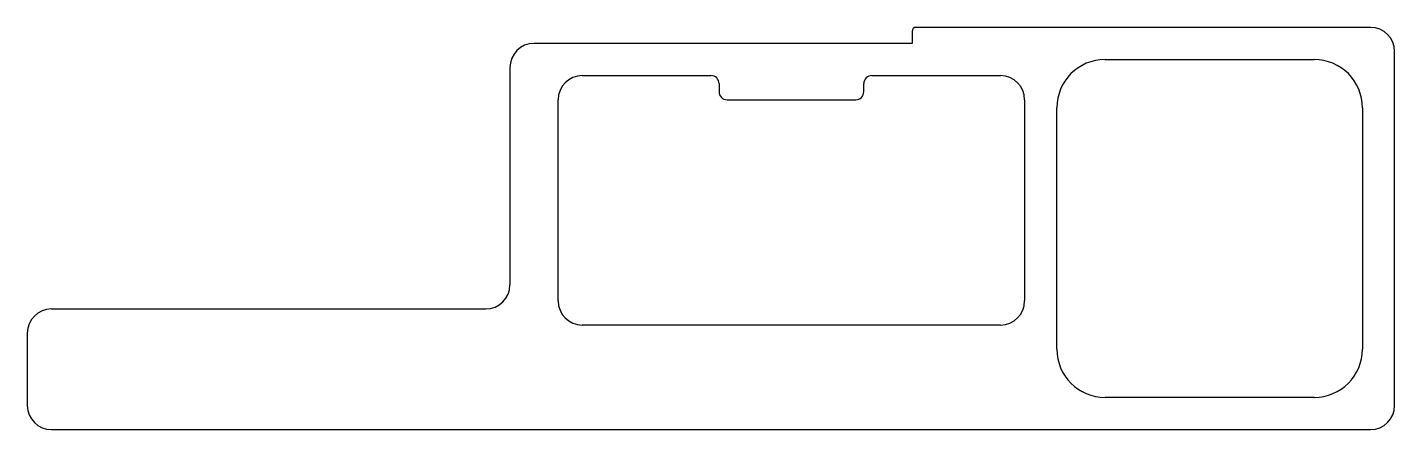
# Model space of a CAD drawing. Extents: x 1819 to 1989, y 1779 to 1829.
import ezdxf

# ---------------------------------------------------------------- set-up
doc = ezdxf.new("R2010")
doc.units = 0
doc.layers.get('0').update_dxf_attribs({"linetype": 'CONTINUOUS'})

msp = doc.modelspace()

# ---------------------------------------------------------------- linework, layer by layer
for p, q in [((1986.27, 1829.39), (1929.77, 1829.39)), ((1929.27, 1828.89), (1929.27, 1827.39)), ((1929.27, 1827.39), (1882.27, 1827.39)), ((1989.27, 1782.39), (1989.27, 1826.39)), ((1879.27, 1824.39), (1879.27, 1797.39)), ((1953.27, 1825.39), (1979.27, 1825.39)), ((1888.27, 1823.39), (1904.27, 1823.39)), ((1924.27, 1823.39), (1940.27, 1823.39)), ((1905.27, 1822.39), (1905.27, 1821.39)), ((1923.27, 1821.39), (1923.27, 1822.39)), ((1885.27, 1795.39), (1885.27, 1820.39)), ((1906.27, 1820.39), (1922.27, 1820.39)), ((1943.27, 1820.39), (1943.27, 1795.39)), ((1947.27, 1789.39), (1947.27, 1819.39)), ((1985.27, 1819.39), (1985.27, 1789.39)), ((1822.27, 1794.39), (1876.27, 1794.39)), ((1940.27, 1792.39), (1888.27, 1792.39)), ((1819.27, 1791.39), (1819.27, 1782.39)), ((1979.27, 1783.39), (1953.27, 1783.39)), ((1822.27, 1779.39), (1986.27, 1779.39))]:
    msp.add_line(p, q)
for centre, radius, start, end in [((1929.77, 1828.89), 0.5, 90, 180), ((1986.27, 1826.39), 3, 0, 90), ((1882.27, 1824.39), 3, 90, 180), ((1953.27, 1819.39), 6, 90, 180), ((1979.27, 1819.39), 6, 0, 90), ((1888.27, 1820.39), 3, 90, 180), ((1904.27, 1822.39), 1, 0, 90), ((1924.27, 1822.39), 1, 90, 180), ((1940.27, 1820.39), 3, 0, 90), ((1906.27, 1821.39), 1, 180, 270), ((1922.27, 1821.39), 1, 270, 0), ((1876.27, 1797.39), 3, 270, 360), ((1888.27, 1795.39), 3, 180, 270), ((1940.27, 1795.39), 3, 270, 360), ((1822.27, 1791.39), 3, 90, 180), ((1953.27, 1789.39), 6, 180, 270), ((1979.27, 1789.39), 6, 270, 360), ((1822.27, 1782.39), 3, 180, 270), ((1986.27, 1782.39), 3, 270, 360)]:
    msp.add_arc(centre, radius, start, end)

doc.saveas('drawing.dxf')
